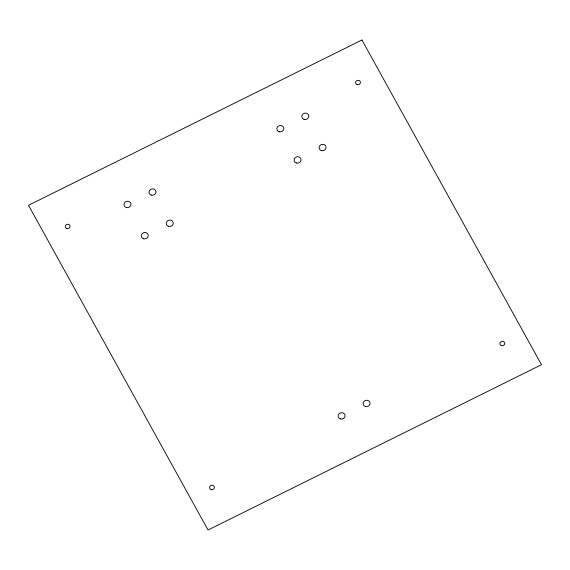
<?xml version="1.0" encoding="UTF-8"?>
<svg xmlns="http://www.w3.org/2000/svg" width="570" height="570" viewBox="0 0 570 570"><rect width="100%" height="100%" fill="white"/><g stroke="black" fill="none" stroke-linecap="round" stroke-linejoin="round"><path stroke-width="0.85" d="M361.95 40L28.5 205.286L208.05 530L541.5 364.714L361.95 40M211.107 489.566A2.415 2.202 -13.4 0 0 214.37 487.058A2.415 2.202 -13.4 0 0 210.494 485.804A2.415 2.202 -13.4 0 0 211.107 489.566M340.482 418.957A3.506 3.192 -13.4 0 0 344.993 415.081A3.506 3.192 -13.4 0 0 339.257 413.564A3.506 3.192 -13.4 0 0 340.482 418.957M365.349 406.517A3.506 3.192 -13.4 0 0 370.03 402.819A3.506 3.192 -13.4 0 0 364.373 401.073A3.506 3.192 -13.4 0 0 365.349 406.517M501.457 345.641A2.415 2.202 -13.4 0 0 504.721 343.133A2.415 2.202 -13.4 0 0 500.852 341.879A2.415 2.202 -13.4 0 0 501.457 345.641M357.162 84.624A2.415 2.202 -13.4 0 0 360.382 82.08A2.415 2.202 -13.4 0 0 356.492 80.876A2.415 2.202 -13.4 0 0 357.162 84.624M66.776 228.534A2.415 2.202 -13.4 0 0 70.032 226.034A2.415 2.202 -13.4 0 0 66.163 224.78A2.415 2.202 -13.4 0 0 66.776 228.534M126.341 207.53A3.506 3.192 -13.4 0 0 130.908 203.718A3.506 3.192 -13.4 0 0 125.193 202.122A3.506 3.192 -13.4 0 0 126.341 207.53M143.505 238.723A3.506 3.192 -13.4 0 0 148.186 235.025A3.506 3.192 -13.4 0 0 142.536 233.28A3.506 3.192 -13.4 0 0 143.505 238.723M168.606 226.354A3.506 3.192 -13.4 0 0 173.173 222.542A3.506 3.192 -13.4 0 0 167.466 220.946A3.506 3.192 -13.4 0 0 168.606 226.354M151.25 195.111A3.506 3.192 -13.4 0 0 155.931 191.413A3.506 3.192 -13.4 0 0 150.28 189.667A3.506 3.192 -13.4 0 0 151.25 195.111M279.115 131.763A3.506 3.192 -13.4 0 0 283.746 128.008A3.506 3.192 -13.4 0 0 278.06 126.341A3.506 3.192 -13.4 0 0 279.115 131.763M296.379 162.984A3.506 3.192 -13.4 0 0 301.01 159.23A3.506 3.192 -13.4 0 0 295.324 157.555A3.506 3.192 -13.4 0 0 296.379 162.984M321.48 150.615A3.506 3.192 -13.4 0 0 325.997 146.746A3.506 3.192 -13.4 0 0 320.255 145.222A3.506 3.192 -13.4 0 0 321.48 150.615M304.081 119.358A3.506 3.192 -13.4 0 0 308.762 115.66A3.506 3.192 -13.4 0 0 303.105 113.915A3.506 3.192 -13.4 0 0 304.081 119.358"/></g></svg>
